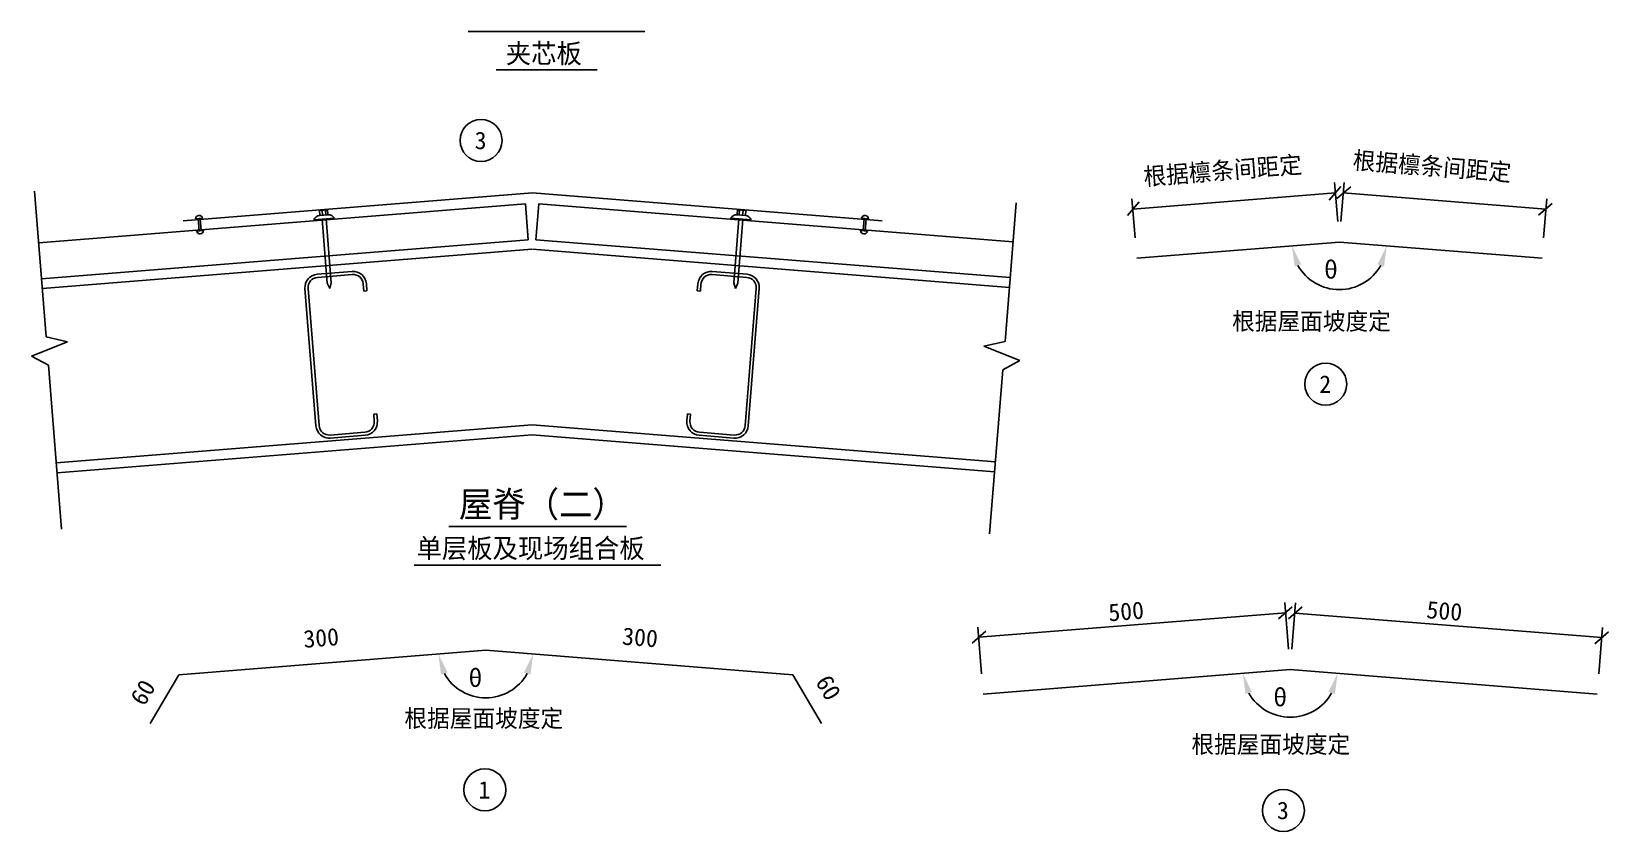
# Model space of a CAD drawing. Header units: metres. Extents: x 376 to 1952, y 1139 to 2897.
# Drawn here: x 405 to 1941, y 1139 to 1918 of the extents above; entities that cross this region are included whole.
import ezdxf

# ---------------------------------------------------------------- set-up
doc = ezdxf.new("R2010")
doc.units = ezdxf.units.M
doc.layers.add('1', color=6, linetype='Continuous')

# ---------------------------------------------------------------- blocks, each defined once
blk = doc.blocks.new('_ARCHTICK')
at = {"color": 0, "linetype": 'ByBlock'}
blk.add_lwpolyline([(-0.67, -0.66), (0.57, 0.59)], dxfattribs=at)

msp = doc.modelspace()

# ---------------------------------------------------------------- linework, layer by layer
for p, q in [((830.59, 1917.63), (1002.56, 1917.63)), ((857.82, 1880.27), (956.03, 1880.27)), ((1677.44, 1732.61), (1674.41, 1770.53)), ((1680.63, 1732.61), (1683.66, 1770.53)), ((408.12, 1762.37), (419.49, 1620.26)), ((1480.03, 1716.82), (1477, 1754.73)), ((1477.79, 1744.76), (1675.2, 1760.56)), ((1880.28, 1744.76), (1682.87, 1760.56)), ((1878.04, 1716.82), (1881.07, 1754.73)), ((571.82, 1735.95), (564.87, 1735.39)), ((569.34, 1735.75), (570.3, 1723.72)), ((680.15, 1734.21), (700.24, 1735.82)), ((685.51, 1743.33), (693.5, 1743.97)), ((685.9, 1738.5), (685.51, 1743.33)), ((693.89, 1739.14), (685.9, 1738.5)), ((688.14, 1743.54), (688.53, 1738.71)), ((691.55, 1743.82), (691.94, 1738.98)), ((693.5, 1743.97), (693.89, 1739.14)), ((1106.19, 1734.21), (1086.11, 1735.82)), ((1092.85, 1743.97), (1092.46, 1739.14)), ((1092.46, 1739.14), (1100.44, 1738.5)), ((1100.83, 1743.33), (1092.85, 1743.97)), ((1094.79, 1743.82), (1094.41, 1738.98)), ((1098.2, 1743.54), (1097.82, 1738.71)), ((1100.44, 1738.5), (1100.83, 1743.33)), ((1213.58, 1735.96), (1220.53, 1735.41)), ((1216.06, 1735.76), (1215.1, 1723.73)), ((1364.18, 1750.8), (1353.39, 1616)), ((572.78, 1723.92), (565.83, 1723.36)), ((567.34, 1735.59), (568.31, 1723.56)), ((688.2, 1734.85), (693.18, 1672.62)), ((692.19, 1735.17), (697.17, 1672.94)), ((1094.15, 1735.17), (1089.17, 1672.94)), ((1098.14, 1734.85), (1093.16, 1672.62)), ((1212.62, 1723.93), (1219.57, 1723.37)), ((1218.06, 1735.6), (1217.09, 1723.57)), ((415.7, 1667.54), (892.37, 1705.68)), ((1357.59, 1668.52), (893.17, 1705.68)), ((693.18, 1672.62), (695.6, 1667.52)), ((697.17, 1672.94), (695.6, 1667.52)), ((1089.17, 1672.94), (1090.75, 1667.52)), ((1093.16, 1672.62), (1090.75, 1667.52)), ((440.07, 1615.41), (405.16, 1601.46)), ((419.49, 1620.26), (440.07, 1615.41)), ((1353.39, 1616), (1332.81, 1611.16)), ((405.16, 1601.46), (421.69, 1592.67)), ((1332.81, 1611.16), (1367.72, 1597.2)), ((421.69, 1592.67), (434.47, 1432.99)), ((1351.18, 1588.41), (1338.41, 1428.73)), ((1367.72, 1597.2), (1351.18, 1588.41)), ((429.28, 1497.8), (892.77, 1534.88)), ((430.08, 1487.83), (892.77, 1524.85)), ((1344.01, 1498.78), (892.77, 1534.88)), ((1343.22, 1488.81), (892.77, 1524.85)), ((811.73, 1435.63), (984.59, 1435.63)), ((777.82, 1398.04), (1017.98, 1398.04)), ((1327.72, 1327.87), (1626.77, 1351.8)), ((1629.6, 1316.32), (1625.97, 1361.77)), ((1632.79, 1316.32), (1636.4, 1361.43)), ((1330.56, 1292.4), (1326.92, 1337.84)), ((1635.6, 1351.46), (1934.65, 1327.53)), ((1931.84, 1292.4), (1935.45, 1337.5))]:
    msp.add_line(p, q)
for centre in [(843.01, 1811.57), (1665.74, 1574.33), (846.71, 1179.39), (1624.52, 1159.26)]:
    msp.add_circle(centre, 20.43)
for centre, radius, start, end in [((568.39, 1735.12), 3.53, 13.68, 175.46), ((686.39, 1731.85), 6.66, 94.18, 159.27), ((694.46, 1732.5), 6.66, 29.88, 94.97), ((1091.88, 1732.5), 6.66, 85.03, 150.12), ((1099.96, 1731.85), 6.66, 20.73, 85.82), ((1217.01, 1735.13), 3.53, 4.54, 166.32), ((569.26, 1724.19), 3.53, 193.68, 355.46), ((1216.14, 1724.2), 3.53, 184.54, 346.32), ((1679.04, 1712.68), 46.35, 209.49, 330.51), ((684.47, 1668.34), 13, 94.57, 184.57), ((684.47, 1668.34), 10, 94.57, 184.57), ((718.36, 1671.05), 13, 4.57, 94.57), ((718.36, 1671.05), 10, 4.57, 94.57), ((1067.19, 1671.05), 13, 85.43, 175.43), ((1067.19, 1671.05), 10, 85.43, 175.43), ((1101.08, 1668.34), 10, 355.43, 85.43), ((1101.08, 1668.34), 13, 355.43, 85.43), ((729.05, 1537.47), 10, 274.57, 4.57), ((729.05, 1537.47), 13, 274.57, 4.57), ((1056.5, 1537.47), 13, 175.43, 265.43), ((1056.5, 1537.47), 10, 175.43, 265.43), ((695.15, 1534.76), 13, 184.57, 274.57), ((695.15, 1534.76), 10, 184.57, 274.57), ((1090.39, 1534.76), 13, 265.43, 355.43), ((1090.39, 1534.76), 10, 265.43, 355.43), ((847.61, 1315.29), 46.35, 209.49, 330.51), ((1631.2, 1296.38), 46.35, 209.49, 330.51)]:
    msp.add_arc(centre, radius, start, end)
for points in [[(1635.51, 1688.88), (1641.88, 1690.83), (1632.83, 1708.98)], [(1716.19, 1690.83), (1722.56, 1688.88), (1725.24, 1708.98)], [(804.08, 1291.49), (810.45, 1293.44), (801.41, 1311.59)], [(884.76, 1293.44), (891.14, 1291.49), (893.81, 1311.59)], [(1587.67, 1272.59), (1594.04, 1274.54), (1585, 1292.69)], [(1668.35, 1274.54), (1674.73, 1272.59), (1677.4, 1292.69)]]:
    msp.add_solid(points)
at = {"layer": '1'}
for p, q in [((552.74, 1733.49), (893.18, 1760.73)), ((1233.63, 1733.49), (893.18, 1760.73)), ((412.15, 1711.92), (886.25, 1749.85)), ((889.04, 1714.96), (886.25, 1749.85)), ((896.36, 1714.97), (899.15, 1749.86)), ((1361.14, 1712.9), (899.15, 1749.86)), ((414.94, 1677.03), (889.04, 1714.96)), ((1358.35, 1678.01), (896.36, 1714.97)), ((1481.62, 1696.88), (1679.04, 1712.68)), ((1876.45, 1696.88), (1679.04, 1712.68)), ((717.32, 1684.01), (683.43, 1681.29)), ((683.67, 1678.3), (717.56, 1681.01)), ((1101.88, 1678.3), (1067.99, 1681.01)), ((1068.22, 1684.01), (1102.12, 1681.29)), ((682.2, 1533.73), (671.51, 1667.3)), ((685.19, 1533.96), (674.5, 1667.54)), ((728.89, 1664.87), (728.33, 1671.84)), ((728.89, 1664.87), (731.88, 1665.11)), ((731.88, 1665.11), (731.32, 1672.08)), ((1053.67, 1665.11), (1054.23, 1672.08)), ((1056.66, 1664.87), (1053.67, 1665.11)), ((1056.66, 1664.87), (1057.22, 1671.84)), ((1100.36, 1533.96), (1111.05, 1667.54)), ((1103.35, 1533.73), (1114.04, 1667.3)), ((738.46, 1545.25), (741.45, 1545.49)), ((739.01, 1538.27), (738.46, 1545.25)), ((742, 1538.51), (741.45, 1545.49)), ((1043.54, 1538.51), (1044.1, 1545.49)), ((1047.09, 1545.25), (1044.1, 1545.49)), ((1046.53, 1538.27), (1047.09, 1545.25)), ((695.95, 1524.79), (729.84, 1527.51)), ((696.19, 1521.8), (730.08, 1524.51)), ((1089.36, 1521.8), (1055.47, 1524.51)), ((1089.6, 1524.79), (1055.7, 1527.51)), ((548.56, 1291.36), (847.61, 1315.29)), ((1146.65, 1291.36), (847.61, 1315.29)), ((548.56, 1291.36), (520.72, 1244.09)), ((1146.65, 1291.36), (1174.5, 1244.09)), ((1332.15, 1272.46), (1631.2, 1296.38)), ((1930.24, 1272.46), (1631.2, 1296.38))]:
    msp.add_line(p, q, dxfattribs=at)

# ---------------------------------------------------------------- block references
at = {"xscale": 10, "yscale": 10, "zscale": 10}
for p, rotation in [((1675.2, 1760.56), 4.57), ((1682.87, 1760.56), 175.43), ((1477.79, 1744.76), 184.57), ((1880.28, 1744.76), 355.43), ((1625.85, 1351.25), 176.04), ((1635.6, 1351.46), 176.04), ((1327.51, 1327.66), 176.04), ((1934.03, 1327.06), 176.04)]:
    msp.add_blockref('_ARCHTICK', p, dxfattribs=dict(at, rotation=rotation))

# ---------------------------------------------------------------- texts
for s, height, p in [('夹芯板', 19, (867.08, 1886.81)), ('3', 17, (836.77, 1803.12)), ('θ', 17, (1664.1, 1677.13)), ('根据屋面坡度定', 17, (1574.52, 1627.11)), ('2', 17, (1659.5, 1565.83)), ('屋脊（二）', 25, (821.45, 1444.9)), ('单层板及现场组合板', 19, (780.11, 1405.03)), ('θ', 17, (830.77, 1279.58)), ('θ', 17, (1614.68, 1260.72)), ('根据屋面坡度定', 17, (768.31, 1240.41)), ('根据屋面坡度定', 17, (1534.9, 1215.17)), ('1', 17, (840.47, 1170.89)), ('3', 17, (1618.28, 1150.81))]:
    msp.add_text(s, height=height).set_placement(p)
for s, rotation, p in [('根据檩条间距定', 4.57, (1488.98, 1767.7)), ('根据檩条间距定', 355.43, (1691.6, 1784.15)), ('500', 4.57, (1454.7, 1343.34)), ('500', 355.43, (1763.42, 1346.54)), ('300', 4.57, (670.63, 1317.55)), ('300', 355.43, (979.96, 1320.77)), ('60', 300.5, (1168.24, 1284.5)), ('60', 59.5, (514.96, 1259.93))]:
    msp.add_text(s, height=17, rotation=rotation).set_placement(p)

doc.saveas('drawing.dxf')
